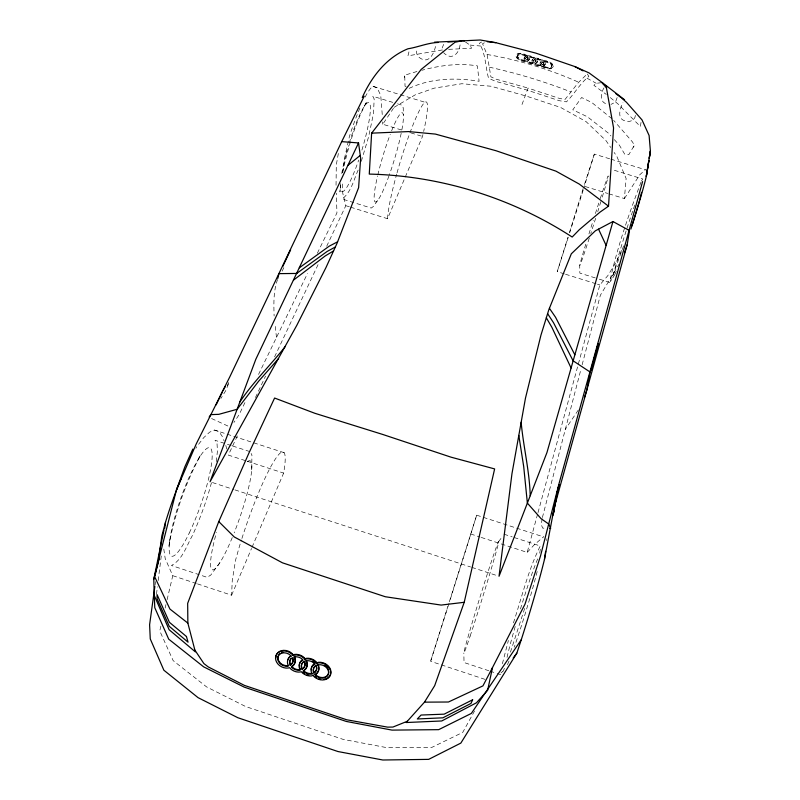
<?xml version="1.0" encoding="UTF-8"?>
<svg xmlns="http://www.w3.org/2000/svg" width="800" height="800" viewBox="0 0 800 800"><rect width="100%" height="100%" fill="white"/><g stroke="black" fill="none" stroke-linecap="round" stroke-linejoin="round"><path stroke-width="0.6" stroke-dasharray="4 3" d="M416.95 71.49L404.73 75.19L405.04 86.25L406.16 86.59M251.71 469.91L251.92 455.12L251.11 453.43M197.48 583.88L231.61 595.22L232.24 580.75L235.54 560.22L239.32 546.77A82.58 11.14 -71.1 0 1 241.43 539.99M340.63 183.58L339.95 191.99L340.46 185.44A46.48 7.08 -73.3 0 0 358.7 160.04M608.92 193.82L624.4 198.58L626.12 178.5L616.85 156.39L614.13 152.45M216.25 461.67L217.44 451.1L217.04 443.78L215.02 440.28L231.48 445.63M156.49 594.17L157.41 586.77M158.18 580.61L161.27 555.96M342.77 172.54L344.88 156.66L349.45 136.33A64.1 9.73 -73.3 0 1 360.32 107.12M155.04 585.23L155.55 581.53M641.03 122.38L640.39 126.53L618.03 104L610.04 97.37M169.9 539.51L168.8 546.3C174.48 514.43 185.41 483.44 200.7 454.91L197.44 460.66M542.19 518.71L541.22 524.41L542.62 528.06L546.01 528.45M542.38 517.57L580.88 369.57M539.69 553.18L540.58 547.94M342.5 172.54C348.04 148.07 354.88 123.47 366.99 101.35L363.83 107.1M160.89 626.11L159.76 630.92L173.15 660.62L206.63 686.93L245.53 706.48L343.23 739.41L387.03 747.69L431.63 747.49L462.74 732.39L475.33 709.57M165.13 608.1L165.98 604.5M167.11 599.69L172.76 575.68L165.19 558.53L163.61 547.8M277.58 279.44C273.32 291.28 273.73 303.75 274.12 316.02M502.38 663.75L508.4 640.44M408.96 51.85L407.96 55.84L442.7 49.88M582.14 364.78L600.37 295.21L619.1 264.11M211.45 482.73C206.73 500.68 200.21 518.13 192.67 535.07C186.6 545.52 182.77 559.52 171.45 565.5L199.09 574.66M481.24 537.43L527.2 552.39L537.66 513.84M537.99 512.63L599.82 284.94L607.78 275.7L616.55 261.42L622.77 247.89M635.41 115.4C635.11 120.33 629.57 122.52 625.36 120.99C616.38 118.76 620.18 108.25 622.97 102.53M524.68 608.44L509.78 654.13M609.66 158.79L594.35 154.1L583.93 187.73M513.42 622.91C521.86 597.18 528.12 570.25 540.28 545.99L513.39 537.25M338.36 153.45L336.3 164.84L336.04 185.53M617.17 97.54L615.46 102.11L610.92 104.43M564.33 273.87L557.23 271.65L567.98 237.21M569.46 232.45L583.17 188.5M484.99 679.36L430.61 661.3L447.81 606.56M449.31 601.8L476.7 515.18L449.45 602.04M449.08 603.2L430.61 661.3M583.22 189.99L569.71 232.73M568.22 237.4L557.23 271.65M604 87.83C600.7 93.08 599.19 102.22 606.98 104.04M361.29 161.33L368.61 136.81L373.46 113.68L374.18 99L372.83 96.26L392.78 102.38M551.67 66.55L551.85 66.01M553.1 66.98L553.28 66.44M540.11 63.06L540.3 62.51M541.11 65.55L540.62 64.99A6.79 3.42 18.3 0 1 541.35 61.64L542.19 60.88L541.72 60.52A5.3 2.67 18.5 0 0 536.64 58.98L536.02 59.56L536.57 60.19A6.78 3.41 18.7 0 1 535.87 63.55L535.5 64.07A5.3 2.67 18.5 0 0 540.55 65.6L541.29 65.01L540.8 64.45A6.79 3.42 18.3 0 1 541.53 61.1L542.19 60.88M541.54 63.49L541.72 62.94M543.12 61.2L544.18 60.58A6.79 3.42 18.3 0 1 552.24 63.81A6.79 3.42 18.3 0 1 551.29 68.12A6.79 3.42 18.3 0 1 542.9 66.39L541.3 65.9A6.78 3.42 18.5 0 1 534.84 63.95L533.43 63.52A6.78 3.41 18.7 0 1 526.97 61.56L525.38 61.08A6.78 3.41 18.9 0 1 516.24 55.21L516.05 55.77A6.78 3.41 18.9 0 0 525.19 61.62L526.79 62.1A6.78 3.41 18.7 0 0 533.25 64.06L534.66 64.49A6.78 3.41 18.5 0 0 541.12 66.44L542.72 66.93A6.79 3.42 18.3 0 0 551.11 68.66A6.79 3.42 18.3 0 0 552.06 64.35A6.79 3.42 18.3 0 0 544 61.13L542.39 60.64A6.78 3.41 18.5 0 0 535.88 58.67L534.45 58.24A6.78 3.41 18.7 0 0 527.94 56.27L526.33 55.78A6.78 3.41 18.9 0 0 516.05 55.75M542.89 62.25L543.37 62.04A5.3 2.67 18.5 0 1 542.79 64.66L541.93 65A5.3 2.67 18.3 0 1 542.5 62.38L543.18 62.59A5.3 2.67 18.5 0 1 542.61 65.2L542.22 65.33M541.99 66.37L542.17 65.83M544.01 62.03L544.75 61.44A5.3 2.67 18.3 0 1 551.04 63.96A5.3 2.67 18.3 0 1 550.3 67.32A5.3 2.67 18.3 0 1 543.75 65.97L543.28 65.61L543.57 66.51A5.3 2.67 18.3 0 0 550.12 67.86A5.3 2.67 18.3 0 0 550.86 64.5A5.3 2.67 18.3 0 0 544.57 61.98L544.01 62.03L544.5 62.59A6.78 3.41 18.5 0 1 543.76 65.94L543.1 66.15M543.58 64.1L543.76 63.56M545 64.53L545.18 63.99M533.1 63.17L532.55 62.55A6.78 3.41 18.5 0 1 533.24 59.19L533.97 58.94L533.79 58.12A5.3 2.67 18.7 0 0 528.71 56.59L527.97 57.18L528.47 57.74A6.78 3.41 18.9 0 1 527.8 61.11L527.15 61.32L527.62 61.68A5.3 2.66 18.7 0 0 532.67 63.21L533.28 62.63L532.73 62.01A6.78 3.42 18.5 0 1 533.42 58.64L534.16 58.4M533.44 61.04L533.63 60.5M535.1 58.74L536.06 58.13A6.78 3.42 18.5 0 1 542.57 60.09L543.31 60.66M534.89 59.77L535.45 59.65A5.3 2.67 18.7 0 1 534.9 62.27L534.22 62.97L533.85 62.55A5.3 2.67 18.5 0 1 534.4 59.93L535.26 60.19A5.3 2.66 18.7 0 1 534.72 62.81L534.22 62.97M534.01 63.99L534.19 63.45M535.67 61.71L535.85 61.17M535.14 63.79L536.05 63.01A6.78 3.41 18.7 0 0 536.76 59.65L536.2 59.02M537.09 62.14L537.27 61.6M526.87 57.41L527.35 57.2A5.29 2.66 18.9 0 1 526.83 59.83L525.96 60.17A5.3 2.66 18.7 0 1 526.48 57.53L527.16 57.74A5.29 2.66 18.9 0 1 526.64 60.37L526.26 60.5M526.05 61.54L526.24 61M527.58 59.26L527.76 58.72M527.15 61.32L527.98 60.57A6.78 3.41 18.9 0 0 528.65 57.2L528.15 56.64M529 59.69L529.18 59.15M532.02 60.61L532.21 60.07M524.13 58.22L524.31 57.68M525.16 60.72L524.67 60.16A6.78 3.41 18.7 0 1 525.32 56.79L526.16 56.03L525.68 55.67A5.29 2.66 18.9 0 0 517.65 55.65L517.47 56.2A5.29 2.66 18.9 0 0 524.61 60.77L525.35 60.18L524.85 59.62A6.78 3.41 18.7 0 1 525.51 56.25L526.16 56.03M525.54 58.65L525.73 58.11M527.08 56.35L528.13 55.73A6.78 3.41 18.7 0 1 534.63 57.69L535.29 58.19M623.64 245.83L610.51 281.39L614.48 275.21M358.17 170.02C353.7 179.88 351.16 192.29 342.14 198.99L353.77 202.62M522 104.53L528.06 88.08L559.68 98.51L565.1 99.38L578.38 82.55L586.09 75.04L584.72 73.13M614.31 139.62L619.37 145.16L624.73 154.24L628.82 154.64L634.37 145.25L632.39 141.84L613.65 120.34M228.49 383.9L225.71 390.73L220.85 398.51M641.06 182.03C628.67 214.77 616.94 248.15 609.59 282.38L596.51 278.3M460.09 44.86C458.81 54.83 451.01 60.51 443.56 52.67M350.58 207.17L387.56 218.71L422.51 136.46A64.25 7.4 -73.1 0 0 423.38 132.72M231.61 595.22L251.55 548.43M252.03 547.28L283.63 473.1A82.58 11.14 -71.1 0 0 274.66 460.11A82.58 11.14 -71.1 0 0 241.79 538.84M443.67 44.35L442.18 47.97L442.63 51.14M435.48 46.45C434.12 53.13 429.29 63.59 420.98 58.64C417.23 56.9 415.03 52.08 417.68 48.5M502.95 671.55L504.48 668.27M227.19 385.78L228.73 382.51M282.13 271.2L284.66 265.85M237.37 435.91L228.34 455.1L245.98 460.84M255.45 397.54L265.55 376.1M274.58 356.91L318.17 264.37M326.67 246.31L345.81 205.68L342.75 193.14L342.42 181.04M244.95 402.58L239.11 414.66L233.92 422.47M258.53 374.47L307.52 273.45M317.33 253.26L336.94 212.89L336.33 193.17M633.31 147.29L634.11 145.91M641.51 180.97L642.74 179L612.74 169.8M578.28 410.07L565.16 429.54M624.4 198.58L639.76 174.8L645.2 169.87M401.47 129.99L382.77 124.24L393.44 108.33M377.58 200.52L373.62 206.28L371.22 208.06L354.93 202.98M219.97 562.53L210.75 575.07L207.15 577.34L200.24 575.05M498.6 541.67L502 537.01M594.35 154.1L583.91 186.13L607.73 193.45M527.2 552.39L534.41 544.65L543.51 536.87M587.35 73.97L588.84 76.41C579.92 83.57 574.36 94.09 566.41 101.87L559.19 100.68L527.5 90.22L495.36 81.27L488.55 78.2C485.38 66.79 485.77 53.9 479.41 43.3L481.61 41.99M601.43 82.68L596.25 83.31L593.89 85.31L606.3 94.45M500.94 672.97L502.76 671.45M394.1 107.33L415.37 94.77L434.17 88.15L461.85 83.73L490.97 86.23L525.99 95.98L560.52 107.4L586 121.55L605.99 140.6L610.74 147.51M484.39 42.79L482.56 43.72L487.16 54.91L490.91 76.83L496 79.15L528.06 88.08M409.15 88.35C430.61 78.17 456.01 77.42 479.09 81.29L477.4 65.88C458.92 62.84 439.78 65.46 421.77 70.3M284.15 452.69L214.44 430.06L209.58 432.19L203.69 437.69L196.98 446.39A82.32 15.15 -70.5 0 0 195.84 448.34M527.05 56.86L526.67 56.99A5.3 2.67 18.7 0 0 526.15 59.63L526.44 59.96M535.07 59.22L534.58 59.39A5.3 2.67 18.5 0 0 534.03 62.01L534.41 62.43M543.08 61.71L542.68 61.84A5.3 2.67 18.3 0 0 542.11 64.46L542.4 64.79M543.28 65.61L543.94 65.4A6.78 3.42 18.5 0 0 544.68 62.05L544.19 61.49M527.97 57.18L528.53 57.13A5.3 2.66 18.7 0 1 533.61 58.66L533.97 58.94M448.61 49.35L471.56 48.25L470 45.08L464.24 41.16M525.35 60.18L524.79 60.23A5.29 2.66 18.9 0 1 517.65 55.65M536.02 59.56L536.45 59.53A5.3 2.67 18.5 0 1 541.53 61.06L542.01 61.42M533.28 62.63L532.85 62.67A5.3 2.67 18.7 0 1 527.81 61.14L527.33 60.78M541.29 65.01L540.73 65.06A5.3 2.67 18.5 0 1 535.68 63.53L535.32 63.25M470 45.08L480.74 46.04M487 54.47C518.34 59.86 549.64 69.3 578.68 82.25M489.38 67.19C517.1 73.26 544.6 81.59 571.01 91.96M365.07 97.14A64.1 9.73 -73.3 0 1 373.02 86.36L424.95 102.25M610.84 159.15L646.18 169.96M397.47 103.82L402.17 105.26L403.24 107.91L403.33 115.05M410.82 132.87L422.51 136.46M595.32 277.93L579.86 273.11L579.7 265.6A47.06 0.84 -72.4 0 1 586.41 242.18M345.81 205.68L349.39 206.8M565.51 274.24L596.27 283.84M597.45 284.21L599.82 284.94M476.66 515.18L543.56 536.88M232.66 446.01L250.3 451.74M504.04 534.22L512.22 536.87M247.16 461.23L283.63 473.1M470.63 533.97L480.06 537.04M214.44 430.06L218.9 431.52L222.1 436.17L224.04 440.78M212.42 482.53L233.77 489.51M234.95 489.9L470.64 566.99M471.83 567.37L497.84 575.88M488.88 670.77L464.02 662.52L463.85 652.98M490.07 671.16L495.98 673.12M497.17 673.52L500.72 674.69M172.76 575.68L196.3 583.49M373.02 86.36L377.12 87.82L380.74 95.44L382.36 116.01M227.9 426.03L211.15 418.34M586.99 78.19L596.25 83.31M527.26 55.81L526.52 55.24A6.78 3.41 18.9 0 0 516.24 55.21M525.97 56.57L525.5 56.21A5.29 2.66 18.9 0 0 517.47 56.19M611.92 118.72L591.84 102.55L581.62 97.52L572.79 109.81L587.45 116.81L608.41 133.17L610.94 135.94M225.81 445.44L226.76 449.06M546.05 538.63L546.34 540.61M276.46 337.37L275.27 326.17M382.65 121.89L382.77 124.24M404.64 75.89L404.67 77.51M397.05 172.82A64.25 7.4 -73.1 0 1 422.16 105.59A64.25 7.4 -73.1 0 1 423.66 131.49M387.56 218.71A64.25 7.4 -73.1 0 1 396.71 174.03M600.27 198.57A47.06 0.84 -72.4 0 1 608.22 175.96A47.06 0.84 -72.4 0 1 601.86 198.4M600.88 201.6A47.06 0.84 -72.4 0 1 597.73 211.71M595.66 218.28A47.06 0.84 -72.4 0 1 590.79 233.51M589.31 238.06A47.06 0.84 -72.4 0 1 579.79 265.59M588.93 234.02A47.06 0.84 -72.4 0 1 593.24 220.34M595.41 213.54A47.06 0.84 -72.4 0 1 599.54 200.8M616.26 271.26A47.07 1.99 -72.2 0 1 626.25 230.54M626.97 228.28A47.07 1.99 -72.2 0 1 633.09 209.93M633.47 208.83A47.07 1.99 -72.2 0 1 635.14 204.08M537.18 571.51A58.4 2.97 -73 0 1 514.23 647.23M509.03 661.05A58.4 2.97 -73 0 1 506.78 665.84M507.03 657.41A58.4 2.97 -73 0 1 515.26 626.36M520.45 608.97A58.4 2.97 -73 0 1 538.55 557.17M391.61 130.87A46.61 5.99 -73.2 0 1 401.43 132.11M401.19 133.3A46.61 5.99 -73.2 0 1 389.36 174.8M388.95 175.95A46.61 5.99 -73.2 0 1 375.53 202.02A46.61 5.99 -73.2 0 1 377.56 176.01M377.82 174.91A46.61 5.99 -73.2 0 1 390.25 134.35M349.23 143.09A46.48 7.08 -73.3 0 1 369.14 102.73A46.48 7.08 -73.3 0 1 361.23 152.3M341.74 173.6A46.48 7.08 -73.3 0 1 348.51 145.48M247.53 461.63A57.67 8.9 -70.9 0 1 234.17 532.86M232.28 537.55A57.67 8.9 -70.9 0 1 212.36 569.78A57.67 8.9 -70.9 0 1 216.49 532.44M470.15 636.05A58.35 1.26 -72.7 0 0 498.43 543.31A58.35 1.26 -72.7 0 0 475.2 612.75A58.35 1.26 -72.7 0 0 470.15 636.05M189.27 532.99A57.5 10.51 -70.6 0 0 209.95 447.8A57.5 10.51 -70.6 0 0 172.77 525.07A57.5 10.51 -70.6 0 0 189.27 532.99"/><path stroke-width="1.2" d="M464.24 41.16L463.33 40.54L455.04 42.22L421.23 69.37L371.63 133.15L369.27 174.09C440.78 175.71 512.25 198.02 572.18 237.04L579.34 229.67L600.06 212.1L608.52 206.18L613.56 127.95L606.47 88.08L602.25 82.58L589.03 72.9L574.82 66.56L535.77 53.11L495.76 42.67L480.24 40L434.52 42.17M216.12 404.86L222.57 391.4M164.72 528.39L165.47 522.42A82.32 15.15 -70.5 0 1 181.4 478.02M154.87 586.47L149.6 624.72L150.26 638.92L163.87 670.22L198.08 697.66L237.89 717.74L337.95 751.53L382.83 760L428.66 759.37L460.84 743.1L516.84 653.15L521.27 639.72A83.63 4.38 -73 0 0 544.44 559.53L555.94 498.43M159.12 555.62L161.85 535.87L165.47 522.42M642.59 181.57L559.3 482.6L540.49 556.04L524.99 604.18L492.51 667.56L487.63 690.3L476.41 702.82L441.74 720.97L406.16 722.53L424.49 702.15L434.69 685.65L464.22 602.3L494.63 468.92L450.97 457.15L382.78 434.47L314.77 413.26L274.6 398.04L248.99 452.91L218.77 521.59L187.67 603.35L187.86 623.1L195.33 651.84L169.11 629.72L154.26 595.44L153.78 579.28L164 529.8M544.44 559.53L545.64 551.31M557.06 493.28L553.21 513.86M648.88 160.67L647.36 170.32A64.91 2.71 -72.2 0 1 632.64 223.77L631.73 226.07M648.82 160.7L646.26 176.44L650.4 151.01L649.11 135.51L642 119.88L626.43 102.25L621.65 98.08M554.16 507.66L627.21 244.58L629.5 230.59L612.95 221.53L595.34 230.83L571.31 253.82L548.77 309.91L540.94 335.18L525.48 398.1L511.96 473.7L499.03 576.27L546.93 452.6L612.95 221.53M554.25 509.75L553.07 515.12L558.98 484.7L556.3 496.61M209.18 417.01L210.9 414.62L218.79 414.34L237.13 409.29L258.55 381.33L278.6 358.51M153.78 579.28L176.45 489.87L184.88 466.78L192.84 449.08M277.84 278.32L278.92 273.63L296.7 273.45M159.51 557.2L154.69 576.77L169.94 609.07L187.86 623.1M557.23 492.14L558.53 487.47M591.29 369.32L597.81 345.82M584.38 397.71L586.89 389.77L590.1 372.03L573.06 360.77M624.55 252.72L627.21 244.58M176.45 489.87L196.21 443.97L229.93 376.6L341.71 141.63L364.21 96.2M313.19 675.55L314.17 676.7A10.14 8.25 24.1 0 0 326.81 678.97A10.14 8.25 24.1 0 0 329.66 668.71A10.14 8.25 24.1 0 0 318.01 662.89L316.61 663.25L315.63 662.09A10.13 8.24 24.6 0 0 306.03 658.89L304.79 659.21L303.92 658.18A10.12 8.23 25.1 0 0 294.33 654.98L292.94 655.35L291.96 654.19A10.12 8.22 25.5 0 0 275.77 656.3A10.12 8.22 25.5 0 0 288.24 668.03L289.63 667.67L290.6 668.82A10.12 8.23 25.1 0 0 300.15 672.01L301.38 671.69L302.24 672.71A10.13 8.24 24.6 0 0 311.8 675.91L313.44 674.99M317.74 664.99L317.98 664.43L318.57 665.64A10.12 8.24 24.6 0 1 316.35 673.61L315.01 674.81L315.63 675.55A7.92 6.44 24.1 0 0 325.51 677.32A7.92 6.44 24.1 0 0 327.74 669.31A7.92 6.44 24.1 0 0 318.64 664.76L317.74 664.99L318.33 666.2A10.13 8.24 24.6 0 1 316.11 674.17L315.01 674.81M312.06 673.82L312.31 673.26L311.41 673.49A7.91 6.43 24.6 0 1 303.95 670.99L303.47 670.42L303.7 671.55A7.91 6.44 24.6 0 0 311.17 674.05L312.06 673.82L311.47 672.62A10.14 8.25 24.1 0 1 313.68 664.64L314.79 664.01L314.16 663.26A7.91 6.44 24.6 0 0 306.66 660.76L305.97 660.94L306.63 662.29A10.12 8.23 25.1 0 1 304.44 670.27L303.22 670.98M315.91 665.75L316.27 666.47A7.91 6.44 24.6 0 1 314.53 672.69L313.88 673.07L313.53 672.36A7.92 6.44 24.1 0 1 315.26 666.13L316.16 665.19L316.51 665.91M313.88 673.07L314.78 672.13A7.91 6.43 24.6 0 0 316.84 667.66M316.61 663.25L318.25 662.33A10.13 8.25 24.1 0 1 330.55 669.62A10.13 8.25 24.1 0 1 323.97 679.34M302.29 668.71L301.84 667.81A7.91 6.43 24.6 0 1 303.55 661.57L304.38 661.09L303.29 662.13A7.91 6.44 24.6 0 0 301.59 668.37L302.04 669.27L303.12 668.23A7.9 6.43 25.1 0 0 304.83 662M305.97 660.94L306.22 660.38L306.88 661.73A10.12 8.23 25.1 0 1 304.69 669.71M304.79 659.21L306.28 658.33A10.12 8.24 24.6 0 1 315.88 661.54L316.85 662.69M295.23 656.3L294.08 657.09L294.67 658.3A10.12 8.22 25.5 0 1 292.52 666.28L291.43 666.92L292.06 667.66A7.91 6.43 25.1 0 0 299.51 670.15L300.46 669.41L299.79 668.07M290.29 665.18L290.94 664.8A7.9 6.42 25.5 0 0 292.62 658.57L292.27 657.85L291.62 658.23A7.91 6.43 25.1 0 0 289.94 664.47L290.29 665.18L291.2 664.25A7.9 6.42 25.5 0 0 292.88 658.01M292.94 655.35L294.59 654.43A10.12 8.23 25.1 0 1 304.18 657.63L305.04 658.65M282.74 266.52L290.62 249.84M358.54 142.94L255.82 359.27L210.05 481.75L296.82 325.3L326.03 267.44L336.98 243.42L358.61 187.66L360.66 158.17L358.54 142.94L341.71 141.63M362.27 97.5C371.54 76.83 386.48 57.51 407.96 48.78C418.1 47.18 427.85 42.77 438.19 42.47M492.51 667.56L482.93 685.89L448.45 702.01L424.49 702.15M223.12 390.37L225.23 386.57M521.27 639.72L471.35 713.42L438.67 729.66L392.01 730.11L346.27 721.44L244.24 687.13L203.64 666.84L168.72 639.18L154.79 607.72L154.26 595.44M239.85 401.99C253.05 382.09 270.27 365.52 285.01 346.83M513.19 658.03L516.84 653.15M347.94 165.32L360.28 155.4M333.56 250.91L325.23 255.94L293.44 280.18M296.62 273.49L327.04 251.52L335.35 246.99M299.31 267.83L329.23 246.16L337.6 241.81M302.04 669.27L302.87 668.79A7.91 6.43 25.1 0 0 304.57 662.56L304.12 661.65M316.16 665.19L315.5 665.57A7.91 6.44 24.1 0 0 313.77 671.8L314.13 672.51M407.27 721.3L392.93 727.05L387.61 727.14L346.68 719.77L244.46 685.41L208.24 666.91L203.9 663.58L194.88 650.1M294.08 657.09L294.97 656.85A7.91 6.43 25.1 0 1 302.46 659.35L302.95 659.93L301.71 660.65A10.13 8.24 24.6 0 0 299.54 668.63L300.21 669.97M288.75 665.38L287.86 665.61A7.9 6.42 25.5 0 1 279.13 661.61A7.9 6.42 25.5 0 1 279.94 653.69M300.46 669.41L299.77 669.59A7.9 6.43 25.1 0 1 292.31 667.1L291.69 666.36L292.78 665.72A10.11 8.22 25.5 0 0 294.93 657.74L294.33 656.53M549.82 528.5L550.68 528.37L548.69 524.02L541.1 518.69L527.37 503.11L523.71 466.61L518.81 435.42M601.43 82.68L602.25 82.58L624.59 99.79M464.22 602.3L441.14 605.08L385.3 596.74L282.48 562.83L234.24 536.95L218.77 521.59M447.83 41.99L452.64 41.75M371.63 133.15L408.69 131.58L435.36 134.08L496.08 150.75L555.94 171.15L579.23 184.05L608.52 206.18M487.29 41.72L495.76 42.67M574.82 66.56L583.07 70.88M602.95 83.84L606.89 86.84M615.75 93.58L620.67 97.33M315.25 674.24L315.88 674.98A7.91 6.44 24.1 0 0 324.29 677.3A7.91 6.44 24.1 0 0 328.81 671.66M293.2 654.79L292.22 653.64A10.11 8.22 25.5 0 0 281.45 650.67A10.11 8.22 25.5 0 0 275.81 657.96M549.42 308.29L555.56 317.27L574.85 354.81M547.61 313.67L553.53 322.74L573.13 360.85M571.09 368.01L551.85 327.26L546.33 317.79M290.55 664.62L290.2 663.91A7.9 6.43 25.1 0 1 290.72 658.93M598.54 229.13L606.12 245.39M521.15 422.29C523.39 446.91 529.52 470.96 530.22 495.74M287.94 659.76A10.12 8.23 25.1 0 1 290.29 656.19M308.67 675.25A10.12 8.24 24.6 0 1 306.97 674.81M304.58 673.71A10.12 8.24 24.6 0 1 302.49 672.15M299.36 665.83A10.12 8.24 24.6 0 1 301.97 660.09M320.59 679.23A10.13 8.25 24.1 0 1 318.89 678.8M316.49 677.7A10.13 8.25 24.1 0 1 315.06 676.7M311.29 669.82A10.13 8.25 24.1 0 1 313.93 664.09L315.03 663.45L314.4 662.7A7.91 6.43 24.6 0 0 312.77 661.48M324.75 665.48A7.91 6.44 24.1 0 1 328.48 669.9M281.47 652.79A7.9 6.42 25.5 0 1 283.28 652.31M641.56 192.41A47.07 1.99 -72.2 0 1 639.68 199.67M639.39 200.74A47.07 1.99 -72.2 0 1 630.86 229.16M650.4 151.01L649.26 158.25L650.4 151.01M591.54 368L591.05 370.64L598.22 343.81L591.54 368M472.64 699.78L470.95 703.46L442.86 717.82L417.3 718.97L421.07 715.04L444.15 714.16L472.64 699.78M291.13 656.1L290.03 656.75A10.12 8.23 25.1 0 0 287.89 664.74L288.49 665.94L287.6 666.17A7.9 6.42 25.5 0 1 277.86 657.01A7.9 6.42 25.5 0 1 290.5 655.36L291.13 656.1M186.44 636.5L169.41 622.31L157.06 594.63L157.12 598.83L169.24 626.29L188.05 642.18L186.44 636.5"/></g></svg>
